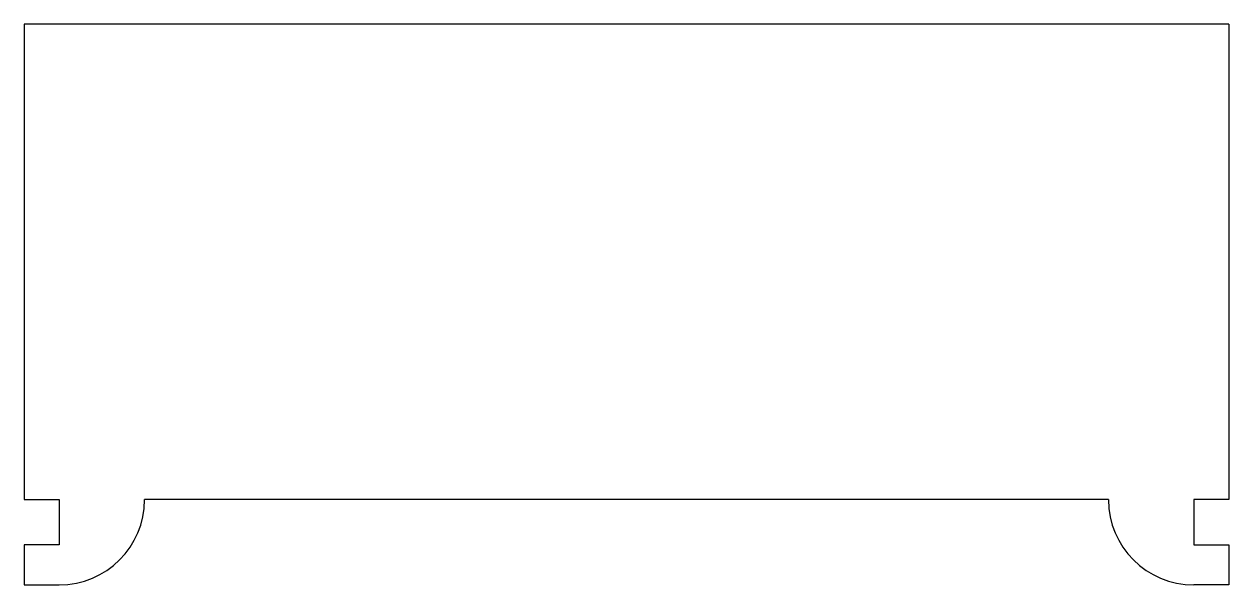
# Model space of a CAD drawing. Extents: x -87 to 33, y -34 to 21.
import ezdxf

# ---------------------------------------------------------------- set-up
doc = ezdxf.new("R2010")
doc.units = 0
doc.layers.add('Shape2DView004', color=7, linetype='CONTINUOUS')

msp = doc.modelspace()

# ---------------------------------------------------------------- linework, layer by layer
at = {"layer": 'Shape2DView004'}
for p, q in [((33.2704, 21.4), (-86.7296, 21.4)), ((-86.7296, 21.4), (-86.7296, -26)), ((33.2704, 21.4), (33.2704, -26)), ((-86.7296, -26), (-83.2296, -26)), ((-83.2296, -26), (-83.2296, -30.5)), ((21.2704, -26), (-74.7296, -26)), ((29.7704, -26), (29.7704, -30.5)), ((33.2704, -26), (29.7704, -26)), ((-83.2296, -30.5), (-86.7296, -30.5)), ((-86.7296, -30.5), (-86.7296, -34.5)), ((29.7704, -30.5), (33.2704, -30.5)), ((33.2704, -30.5), (33.2704, -34.5)), ((-86.7296, -34.5), (-83.2296, -34.5)), ((33.2704, -34.5), (29.7704, -34.5))]:
    msp.add_line(p, q, dxfattribs=at)
for centre, start, end in [((-83.2296, -26), -90, 0), ((29.7704, -26), -180, -90)]:
    msp.add_arc(centre, 8.5, start, end, dxfattribs=at)

doc.saveas('drawing.dxf')
